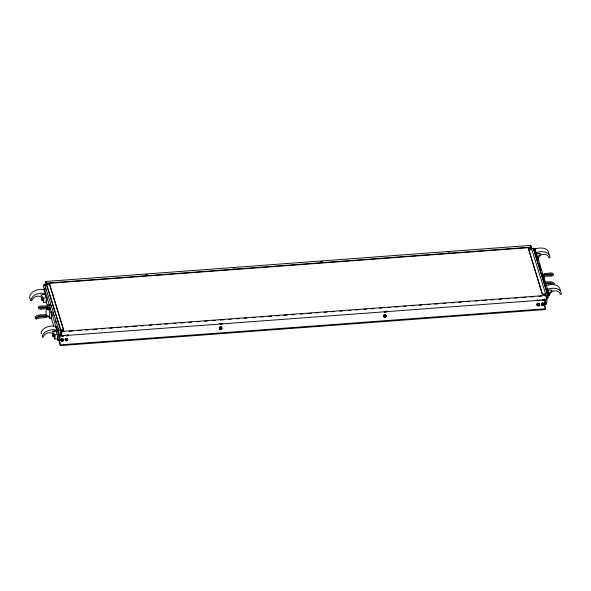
<?xml version="1.0" encoding="UTF-8"?>
<svg xmlns="http://www.w3.org/2000/svg" width="591" height="591" viewBox="0 0 591 591"><rect width="100%" height="100%" fill="white"/><g stroke="black" fill="none" stroke-linecap="round" stroke-linejoin="round"><path stroke-width="0.89" d="M43.387 299.098L43.261 300.398L42.84 298.647M54.69 335.681L54.372 336.826M39.457 307.357L39.885 308.133L40.845 308.162L47.398 307.475L47.465 308.539L40.801 309.241L39.324 309.019L38.415 307.756L38.43 306.766L40.07 306.035L47.472 305.99M544.481 276.233L551.706 276.13L553.316 275.413L553.435 273.936L552.496 273.145L550.989 272.924L544.311 273.663L544.429 274.741L550.967 274.017L552.821 274.497L551.551 275.059L544.252 275.162M44.089 290.299L44.259 288.548M46.918 296.106L46.32 302.274L43.535 302.481L43.852 299.216L42.685 299.305L42.035 298.056A5.201 3.849 -17.2 0 0 39.146 296.202C35.94 295.736 32.852 297.635 31.751 300.627L30.895 300.686C25.686 293.025 38.341 287.751 44.155 289.812L45.529 293.624M45.389 281.479L530.659 245.398L531.235 247.09L531.198 247.474L45.928 283.562L45.389 281.479L45.234 284.249M51.705 312.942L51.218 318.01L49.371 318.143L48.802 316.303C44.465 315.86 45.581 308.576 48.292 306.892L47.723 305.052L49.563 304.912M43.542 285.313C41.909 285.165 48.248 284.072 49.6 284.367L63.34 329.35M47.561 306.736L47.723 305.052M49.371 318.143L49.939 312.233L49.371 310.393L47.265 309.418L46.807 308.325M57.667 327.835L58.509 330.554L57.63 338.857L54.837 339.064L55.155 335.799L53.988 335.887L53.338 334.639A5.201 3.849 -17.2 0 0 50.449 332.785C47.25 332.319 44.155 334.21 43.054 337.21L42.197 337.262C42.633 331.174 51.417 328.677 56.588 330.051L57.061 330.938L57.46 330.096M56.33 326.439L55.931 327.281L55.458 326.395C50.287 325.02 41.503 327.517 41.067 333.605L41.481 333.693M58.346 330.029L58.391 330.93M545.367 299.105L544.813 305.554L545.641 309.521L60.378 345.602L59.536 341.051L60.334 333.317L61.235 335.843L546.505 299.755L546.727 297.413L546.173 295.426L60.91 331.507L61.205 335.075L60.208 332.718M61.161 334.351L61.139 335.141L62.373 335.784M49.6 284.367L63.651 329.837L63.606 330.221L60.422 330.465L59.233 340.667L60.378 345.602M219.276 328.485L219.889 327.251L221.507 327.133M221.913 327.495L221.293 328.736M383.389 316.281L384.002 315.047L385.62 314.929M386.026 315.298L385.413 316.532M544.872 302.932L545.131 303.316L546.653 302.917L547.621 294.185C549.105 295.182 549.6 293.395 547.406 293.853L533.355 248.39L528.494 248.759L542.508 294.613L545.692 294.377L545.53 296.091M534.567 249.742L534.619 249.173L536.51 255.334M537.899 259.19L537.899 257.595M539.428 304.542L539.044 303.375L537.426 303.501L536.813 304.734L537.758 305.924L538.896 305.835L539.539 305.022L539.324 304.343L538.829 303.611L537.692 303.7L537.049 304.513L537.263 305.192L538.046 305.377M539.465 304.668L539.081 303.508L537.47 303.626L536.857 304.867L538.091 305.51M542.508 294.613L528.494 248.759M544.584 305.887L544.658 305.111M545.131 300.191L544.703 304.646L544.54 304.121M544.976 307.35L544.592 306.33M546.173 295.426L546.446 298.95M547 289.982L547.059 289.413M560.283 290.425C559.758 284.079 551.44 283.606 546.815 285.579L546.409 286.162M61.235 335.843L61.457 333.494L60.91 331.507M530.681 245.996L531.198 247.474M46.098 294.082L45.751 294.355L45.285 293.468C39.7 292.286 32.298 294.303 30.68 300.405M44.251 294.059L43.793 294.532L42.5 294.384M55.554 330.635L55.096 331.115L53.803 330.967M58.465 331.034L57.8 339.271L59.144 339.493L59.602 339.035L57.852 339.367L57.711 340.157A0.813 0.606 -17.2 0 0 58.45 340.719L59.447 340.645M63.651 329.837C62.114 329.091 54.416 331.455 58.509 330.554M544.429 274.741L544.311 273.663M538.15 258.186L539.044 256.819A5.201 3.849 -17.2 0 1 542.339 254.507C545.116 253.583 548.492 254.802 548.987 257.89L549.837 257.816C550.805 251.308 540.78 250.673 536.643 252.653L536.236 253.236M535.106 249.579L535.512 248.996C539.649 247.016 549.674 247.651 548.707 254.16M547.539 289.819L547.946 289.235C552.083 287.256 562.107 287.891 561.14 294.399L560.29 294.473C559.803 291.385 556.419 290.166 553.641 291.09A5.201 3.849 -17.2 0 0 550.354 293.402L549.453 294.769L548.285 294.857L547.975 298.123L547.517 296.66M548.743 293.631L552.201 290.122L548.869 290.026L547.628 290.89M537.093 303.9L537.411 303.471M62.328 335.658L61.545 335.511L62.04 336.198L63.178 336.116L63.821 335.304M60.836 339.921L61.479 339.108L62.616 339.027L63.111 339.751L63.326 340.431L62.683 341.243L61.545 341.332L60.836 339.921L61.545 341.332M61.05 340.601L61.693 339.788L62.831 339.707L63.326 340.431M66.022 335.141L66.517 335.865L67.655 335.784L68.297 334.971M67.802 340.098L67.308 339.374L66.17 339.456L65.527 340.268L65.32 339.589L65.963 338.776L67.101 338.687L67.802 340.098L67.16 340.911L66.022 341L65.076 339.81M66.946 340.231L67.596 339.419M222.452 323.513L221.81 324.326L220.672 324.407L220.177 323.683M219.468 328.131L220.111 327.318L221.248 327.237L221.743 327.961L221.957 328.648L221.315 329.46L220.177 329.542L219.468 328.131L220.177 329.542M221.957 328.648L221.462 327.916L220.325 328.005L219.682 328.818L220.465 329.002M384.29 311.479L384.785 312.211L385.923 312.122L386.566 311.309M383.589 315.926L384.231 315.121L385.369 315.033L385.864 315.764L386.071 316.444L385.428 317.256L384.29 317.337L383.589 315.926L384.29 317.337M386.071 316.444L385.576 315.712L384.438 315.801L383.795 316.613L384.586 316.798M540.034 299.896L539.391 300.701L538.253 300.789L537.758 300.058M537.263 305.192L537.906 304.38L539.044 304.299L539.539 305.022M542.235 299.726L542.73 300.457L543.868 300.368L544.51 299.556M541.533 304.18L542.176 303.368L543.314 303.279L543.809 304.01L544.015 304.69L543.373 305.503L542.235 305.584L541.533 304.18L542.235 305.584M541.74 304.86L542.383 304.047L543.521 303.966L544.015 304.69M44.746 284.714L58.79 330.184M60.703 339.611L62.085 338.776L63.318 339.419M67.677 335.186L68.224 334.617M65.187 339.278L66.561 338.444L67.795 339.086M67.138 340.187L67.692 339.618M67.182 340.32L67.758 338.953L66.524 338.311L65.143 339.145L65.564 340.438M385.945 311.531L386.499 310.955M543.846 299.652L544.4 299.076M543.89 299.777L544.437 299.209M543.351 304.779L543.971 303.545L542.737 302.902L541.91 303.168L541.29 304.402L542.531 305.045M543.395 304.912L544.008 303.678L542.774 303.028L541.947 303.294L541.334 304.535L542.568 305.178M50.405 308.967L49.319 309.669L47.775 309.034L47.59 308.421L48.676 307.593M543.24 278.08C545.375 277.475 544.865 275.044 542.856 274.904M547.406 293.853L542.545 294.229M47.398 307.475L47.465 308.539M537.042 257.321L540.898 253.539L537.566 253.443L536.325 254.307M48.721 316.488C44.879 318.423 40.181 317.249 36.243 319.051L35.386 318.556L35.172 317.035L36.701 315.69L38.6 314.988L46.497 314.671M39.065 307.66L40.284 307.121L47.273 307.076M46.829 316.229L39.124 316.931L36.28 317.951L36.672 318.061L36.258 317.36L36.051 317.685L38.814 316.052L46.674 315.742M145.807 274.556L147.647 274.416M233.282 268.048L235.122 267.915M320.758 261.547L322.597 261.407M447.83 252.098L449.67 251.958M45.972 283.17L531.235 247.09M533.355 248.39L534.892 248.36L548.943 293.83M43.571 285.15L44.458 285.084M529.255 249.092L531.641 248.914M534.619 249.21L534.892 248.36M50.538 308.074L49.26 307.667M49.939 312.233L51.786 312.1M61.789 331.832L64.552 331.625M69.154 331.285L72.841 331.012M77.443 330.665L81.13 330.391M85.732 330.051L88.495 329.844M93.097 329.505L96.784 329.231M101.386 328.884L104.149 328.677M109.675 328.271L112.438 328.064M117.04 327.724L120.719 327.451M125.329 327.104L128.092 326.897M132.694 326.557L136.373 326.284M140.983 325.944L143.746 325.737M149.264 325.323L152.027 325.124M156.637 324.777L160.316 324.503M164.919 324.163L167.681 323.957M173.207 323.543L175.97 323.343M180.573 322.996L184.259 322.723M188.861 322.383L191.624 322.176M197.15 321.763L199.913 321.563M204.516 321.216L207.278 321.009M212.804 320.603L215.567 320.396M220.17 320.056L223.856 319.783M228.458 319.435L231.221 319.229M236.747 318.822L239.51 318.615M244.113 318.276L246.875 318.069M252.401 317.655L255.164 317.448M260.683 317.042L263.446 316.835M268.055 316.495L271.734 316.222M276.337 315.875L279.1 315.675M283.702 315.328L287.389 315.055M291.991 314.715L294.754 314.508M300.28 314.094L303.043 313.895M307.645 313.548L311.331 313.274M315.934 312.935L318.697 312.728M324.223 312.314L326.986 312.114M331.588 311.767L334.351 311.56M339.877 311.154L342.64 310.947M348.165 310.534L350.928 310.334M355.531 309.987L358.294 309.78M363.82 309.374L366.583 309.167M371.185 308.827L373.948 308.62M379.474 308.207L382.229 308M387.755 307.593L390.518 307.386M395.12 307.047L398.807 306.773M403.409 306.426L406.172 306.227M411.698 305.813L414.461 305.606M419.063 305.266L421.826 305.059M427.352 304.646L430.115 304.446M434.717 304.099L438.404 303.826M443.006 303.486L445.769 303.279M451.295 302.865L454.058 302.666M458.66 302.319L461.423 302.112M466.949 301.705L469.712 301.499M475.238 301.085L478.001 300.885M482.603 300.538L486.282 300.265M490.892 299.925L493.648 299.718M499.173 299.305L501.936 299.105M506.539 298.758L509.302 298.551M514.827 298.145L517.59 297.938M522.193 297.598L525.879 297.325M530.482 296.978L533.245 296.778M538.77 296.364L541.533 296.157M544.71 304.564L545.707 304.491A0.813 0.606 -17.2 0 0 546.564 303.811L546.579 303.02L545.242 303.346L544.865 302.954M60.452 344.819L545.722 308.738M544.902 282.114C548.049 282.092 552.659 280.599 554.713 283.902M545.559 283.141L550.723 282.793L553.198 283.695M541.962 274.401L542.627 274.394M545.397 283.791L551.521 283.776M542.272 299.903L543.063 300.043M220.177 323.72L220.96 323.868M221.004 324.001L219.771 323.358M61.833 340.785L60.6 340.143M537.352 299.733L537.795 300.235M531.523 248.471L545.611 293.986M537.049 304.513L537.758 305.924M65.32 339.589L65.808 340.313M537.544 258.895L537.729 259.346M536.894 256.524L538.246 260.89M539.214 264.074L541.216 270.508M542.183 273.692L544.185 280.127M544.614 281.567L545.966 285.933M546.889 288.873L549.039 295.928L549.202 294.178M533.311 248.338L547.362 293.808M531.102 249.306L530.578 247.607M544.954 293.934L545.5 295.699M545.197 308.074L545.641 309.521M45.98 282.38L61.767 333.464L61.634 334.868L60.267 330.465M46.534 284.581L60.585 330.051M45.928 283.562L45.47 282.055L45.832 285.387M45.847 283.783L46.393 285.542M45.271 287.706L46.083 290.329M50.405 304.321L50.944 306.072M52.835 312.188L53.914 315.69M55.266 320.056L56.079 322.686M43.298 285.749L57.349 331.211M55.931 327.281L56.832 330.206M45.913 300.797L47.531 306.042M51.048 317.411L53.744 326.151M42.227 297.842L42.685 299.305M53.308 333.693L53.988 335.887M42.855 300.287L43.535 302.481M54.158 336.87L54.837 339.064M543.654 299.689L543.868 300.368M542.516 299.777L542.73 300.457M543.314 303.279L543.521 303.966M542.176 303.368L542.383 304.047M538.829 303.611L539.044 304.299M538.682 305.155L538.896 305.835M537.692 303.7L537.906 304.38M385.716 311.442L385.923 312.122M384.578 311.523L384.785 312.211M385.369 315.033L385.576 315.712M385.221 316.569L385.428 317.256M384.231 315.121L384.438 315.801M220.458 323.728L220.672 324.407M221.248 327.237L221.462 327.916M221.1 328.773L221.315 329.46M220.111 327.318L220.325 328.005M67.44 335.097L67.655 335.784M66.303 335.186L66.517 335.865M67.101 338.687L67.308 339.374M65.963 338.776L66.17 339.456M62.964 335.429L63.178 336.116M61.826 335.518L62.04 336.198M62.616 339.027L62.831 339.707M62.469 340.564L62.683 341.243M61.479 339.108L61.693 339.788M530.496 248.161L530.423 247.304M41.954 299.209C41.673 303.117 41.126 295.293 41.954 299.209M53.256 335.791C52.976 339.699 52.429 331.876 53.256 335.791M45.588 295.493L45.241 297.997L43.978 298.263L40.794 294.998L44.199 294.407L45.588 295.493M56.899 332.076L56.544 334.58L55.281 334.838L52.097 331.581L55.502 330.99L56.899 332.076M60.666 339.478L61.087 340.771L61.878 340.918L63.252 340.084L62.831 338.791L62.04 338.643L60.666 339.478M219.298 327.695L219.719 328.988L220.509 329.128L221.884 328.293L221.462 327L220.672 326.853L219.298 327.695M383.411 315.491L383.84 316.783L384.623 316.931L386.004 316.089L385.583 314.796L384.793 314.648L383.411 315.491M49.888 308.288L49.083 308.709L48.809 308.303L49.888 308.288"/></g></svg>
